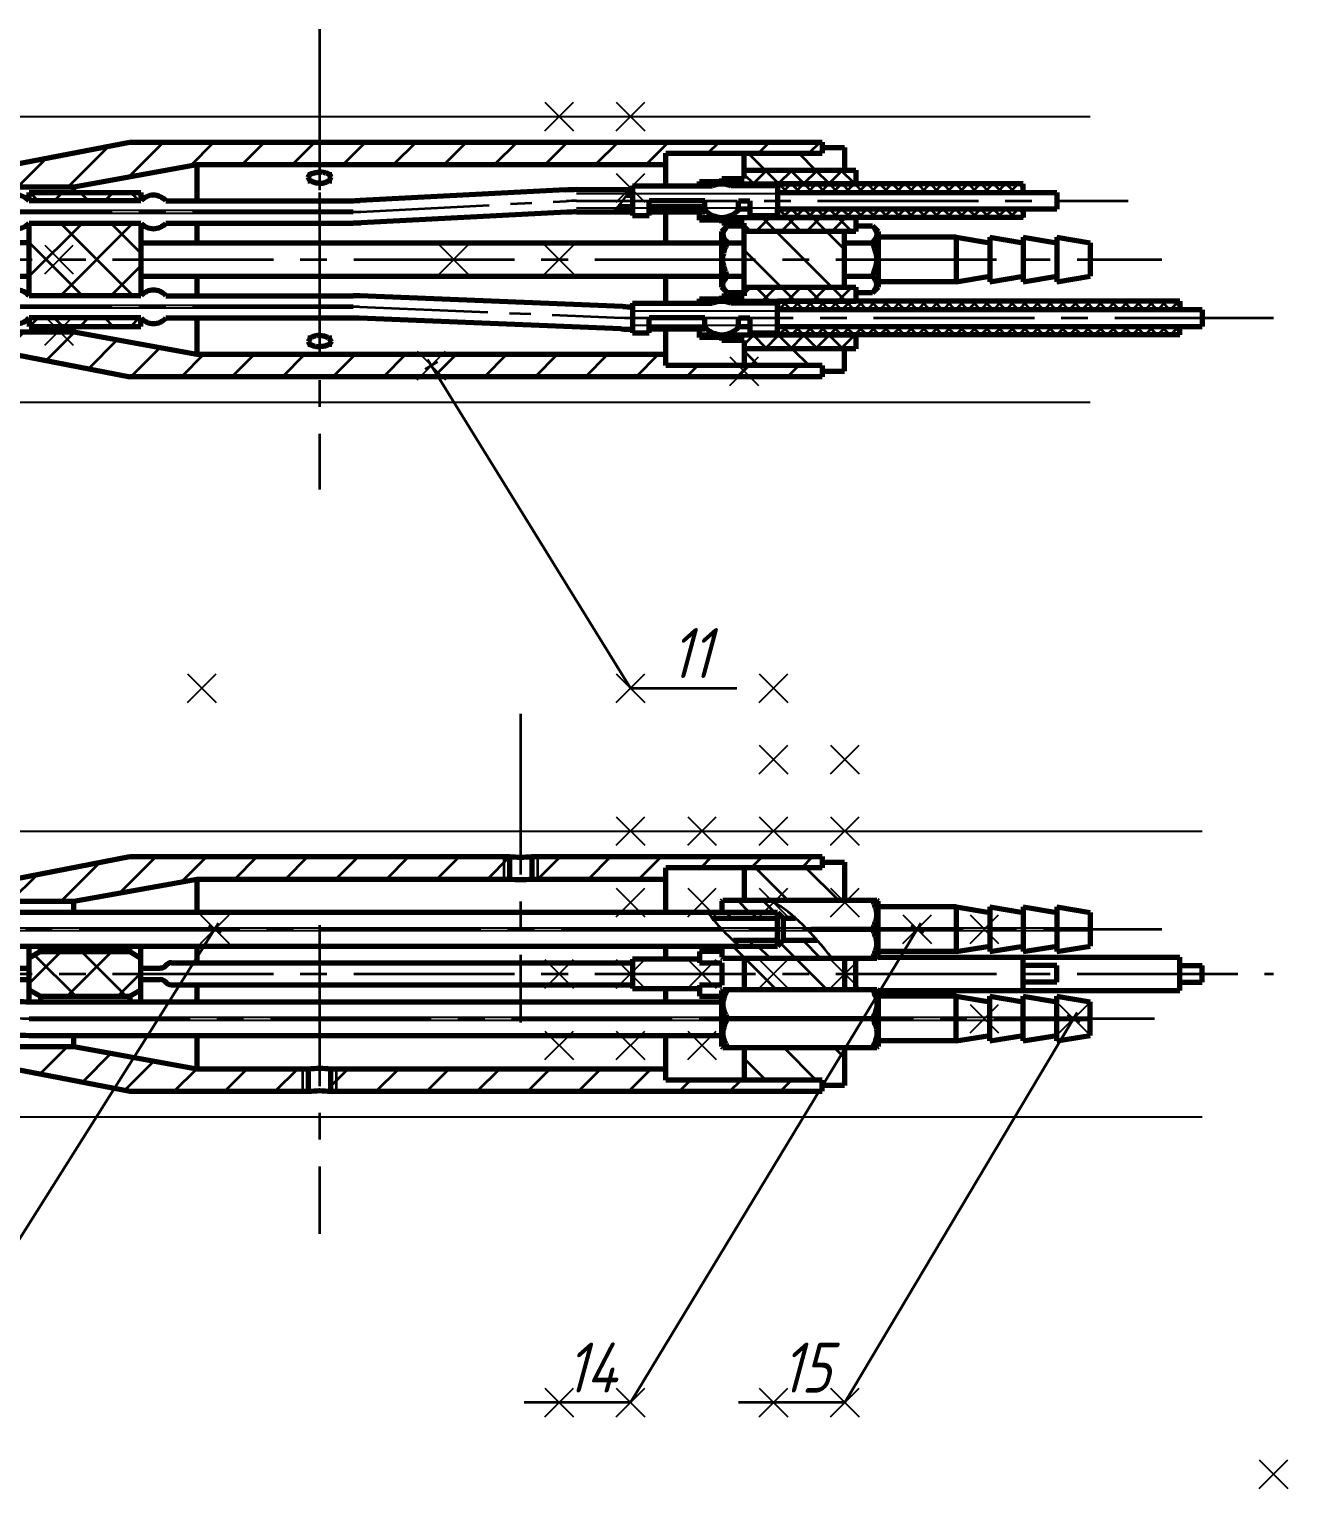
# Model space of a CAD drawing. Header units: inches. Extents: x -6 to 246, y -86 to 46.
# Drawn here: x 157.9 to 246, y -86.2 to 16.1 of the extents above; entities that cross this region are included whole.
import ezdxf
from ezdxf import colors
from ezdxf.entities.mleader import LeaderData, LeaderLine
from ezdxf.math import Vec2, Vec3

# ---------------------------------------------------------------- set-up
doc = ezdxf.new("R2010")
doc.units = ezdxf.units.IN
doc.header["$MEASUREMENT"] = 0
doc.header["$PDMODE"] = 3
doc.header["$PDSIZE"] = -2
doc.linetypes.add('CENTER2', pattern=[1.125, 0.75, -0.125, 0.125, -0.125])
for name, color, linetype, plot in [('Layer1', 1, 'Continuous', False), ('Layer2', 2, 'Continuous', False), ('Layer3', 3, 'Continuous', False)]:
    doc.layers.add(name, color=color, linetype=linetype, plot=plot)
doc.layers.add('Layer4', color=4, linetype='Continuous', lineweight=35)
doc.layers.add('Layer5', color=6, linetype='Continuous', lineweight=70)
doc.styles.add('3.5', font='gost.shx', dxfattribs={"oblique": 15, "height": 3.5})

# ---------------------------------------------------------------- blocks, each defined once
blk = doc.blocks.new('*U21')
at = {"layer": 'Layer4', "color": 0, "linetype": 'CENTER2', "ltscale": 15, "transparency": 16777216}
blk.add_line((-121.09, 0), (121.09, 0), dxfattribs=at)
blk = doc.blocks.new('*U22')
at = {"layer": 'Layer4', "color": 0, "linetype": 'CENTER2', "ltscale": 15, "transparency": 16777216}
blk.add_line((-125, 0), (125, 0), dxfattribs=at)
blk = doc.blocks.new('*U42')
at = {"layer": 'Layer4', "color": 0, "linetype": 'CENTER2', "ltscale": 15, "transparency": 16777216}
blk.add_line((-16.81, 0), (21.81, 0), dxfattribs=at)
blk = doc.blocks.new('*U43')
at = {"layer": 'Layer4', "color": 0, "linetype": 'CENTER2', "ltscale": 15, "transparency": 16777216}
blk.add_line((-19.93, 0), (24.93, 0), dxfattribs=at)
blk = doc.blocks.new('*U44')
at = {"layer": 'Layer4', "color": 0, "linetype": 'CENTER2', "ltscale": 15, "transparency": 16777216}
blk.add_line((44.17, 0), (-49.17, 0), dxfattribs=at)
blk = doc.blocks.new('*U45')
at = {"layer": 'Layer4', "color": 0, "linetype": 'CENTER2', "ltscale": 15, "transparency": 16777216}
blk.add_line((44.17, 0), (-49.17, 0), dxfattribs=at)
blk = doc.blocks.new('*U46')
at = {"layer": 'Layer4', "color": 0, "linetype": 'CENTER2', "ltscale": 15, "transparency": 16777216}
blk.add_line((0, 10.39), (0, -10.39), dxfattribs=at)
blk = doc.blocks.new('*U47')
at = {"layer": 'Layer4', "color": 0, "linetype": 'CENTER2', "ltscale": 15, "transparency": 16777216}
blk.add_line((0, 10.39), (0, -10.39), dxfattribs=at)
blk = doc.blocks.new('*U50')
at = {"layer": 'Layer4', "color": 0, "linetype": 'CENTER2', "ltscale": 15, "transparency": 16777216}
blk.add_line((-71.64, 0), (71.64, 0), dxfattribs=at)
blk = doc.blocks.new('*U52')
at = {"layer": 'Layer4', "color": 0, "linetype": 'CENTER2', "ltscale": 15, "transparency": 16777216}
blk.add_line((0, 10.8), (0, -10.8), dxfattribs=at)
blk = doc.blocks.new('*U53')
at = {"layer": 'Layer4', "color": 0, "linetype": 'CENTER2', "ltscale": 15, "transparency": 16777216}
blk.add_line((0, 10.8), (0, -10.8), dxfattribs=at)
blk = doc.blocks.new('*U54')
at = {"layer": 'Layer4', "color": 0, "linetype": 'CENTER2', "ltscale": 15, "transparency": 16777216}
blk.add_line((-37.13, 0), (42.13, 0), dxfattribs=at)
blk = doc.blocks.new('108_121_120_119_117_116_113_75_45__33__26_1__22__18__Drawing1__201910110942\xa0— копия__201910111819\xa0— копия 11')
at = {"layer": 'Layer4'}
for p, q in [((-1.5, 0), (0.5, 0)), ((0, 0.5), (0, -0.5))]:
    blk.add_line(p, q, dxfattribs=at)

msp = doc.modelspace()

# ---------------------------------------------------------------- hatches: boundary and pattern name
at = {"layer": 'Layer4'}
h = msp.add_hatch(dxfattribs=at)
h.set_pattern_fill('ANSI31', color=256, scale=20)
h.paths.add_polyline_path([(154.79, 6.25), (102.41, 6.25), (102.41, 5.08), (161.04, 5.08), (169.64, 6.64), (202.48, 6.64), (202.48, 7.43), (213.42, 7.43), (213.42, 8.21), (164.95, 8.21)])
h.paths.add_polyline_path([(161.04, -5.08), (102.41, -5.08), (102.41, -6.25), (154.79, -6.25), (164.95, -8.21), (213.42, -8.21), (213.42, -7.43), (202.48, -7.43), (202.48, -6.64), (169.64, -6.64)])
h = msp.add_hatch(dxfattribs=at)
h.set_pattern_fill('ANSI31', color=256, scale=20, angle=90)
h.paths.add_polyline_path([(214.98, 7.82), (213.42, 7.82), (213.42, 7.43), (207.95, 7.43), (207.95, 6.25), (214.98, 6.25)])
h.paths.add_polyline_path([(214.98, -6.25), (207.95, -6.25), (207.95, -7.43), (213.42, -7.43), (213.42, -7.82), (214.98, -7.82)])
h = msp.add_hatch(dxfattribs=at)
h.set_pattern_fill('ANSI37', color=256, scale=10)
h.paths.add_polyline_path([(215.77, 6.25), (207.95, 6.25), (207.95, 5.67), (206.38, 5.67), (206.38, 5.46), (204.82, 5.46), (204.82, 5.28), (215.77, 5.28)])
h.paths.add_polyline_path([(215.77, 2.93), (204.82, 2.93), (204.82, 2.75), (206.38, 2.75), (206.38, 2.54), (207.95, 2.54), (207.95, 1.95), (215.77, 1.95)])
h = msp.add_hatch(dxfattribs=at)
h.set_pattern_fill('ANSI37', color=256, scale=5)
h.paths.add_polyline_path([(210.29, 5.28), (210.29, 4.69), (227.49, 4.69), (227.49, 5.28)])
h.paths.add_polyline_path([(210.29, 3.52), (210.29, 2.93), (227.49, 2.93), (227.49, 3.52)])
h = msp.add_hatch(dxfattribs=at)
h.set_pattern_fill('ANSI37', color=256, scale=20)
h.paths.add_polyline_path([(157.92, 4.69), (157.92, 4.1), (165.73, 4.1), (165.73, 4.69)])
h.paths.add_polyline_path([(157.92, 2.54), (157.92, -2.54), (165.73, -2.54), (165.73, 2.54)])
h.paths.add_polyline_path([(157.92, -4.1), (157.92, -4.69), (165.73, -4.69), (165.73, -4.1)])
h = msp.add_hatch(dxfattribs=at)
h.set_pattern_fill('ANSI37', color=256, scale=5)
h.paths.add_polyline_path([(205.21, 3.32), (205.21, 3.46), (205.21, 3.71), (201.3, 3.71), (201.3, 3.32)])
h.paths.add_polyline_path([(198.87, 3.41), (198.79, 3.32), (200.13, 3.32), (200.13, 3.71), (199.13, 3.71), (199.11, 3.69), (199.03, 3.6), (198.95, 3.51)])
h.paths.add_polyline_path([(199.73, 4.52), (199.71, 4.5), (200.13, 4.5), (200.13, 4.89), (199.94, 4.89), (199.89, 4.79), (199.84, 4.7), (199.78, 4.61)])
h = msp.add_hatch(dxfattribs=at)
h.set_pattern_fill('ANSI31', color=256, scale=20, angle=90)
h.paths.add_polyline_path([(214.98, 1.95), (207.95, 1.95), (207.95, -1.95), (214.98, -1.95)])
h = msp.add_hatch(dxfattribs=at)
h.set_pattern_fill('ANSI37', color=256, scale=10)
h.paths.add_polyline_path([(215.77, -1.95), (207.95, -1.95), (207.95, -2.54), (206.38, -2.54), (206.38, -2.75), (204.82, -2.75), (204.82, -2.93), (215.77, -2.93)])
h.paths.add_polyline_path([(215.77, -5.28), (204.82, -5.28), (204.82, -5.46), (206.38, -5.46), (206.38, -5.67), (207.95, -5.67), (207.95, -6.25), (215.77, -6.25)])
h = msp.add_hatch(dxfattribs=at)
h.set_pattern_fill('ANSI37', color=256, scale=5)
h.paths.add_polyline_path([(238.44, -3.52), (238.44, -2.93), (210.29, -2.93), (210.29, -3.52)])
h.paths.add_polyline_path([(210.29, -4.69), (210.29, -5.28), (238.44, -5.28), (238.44, -4.69)])
h = msp.add_hatch(dxfattribs=at)
h.set_pattern_fill('ANSI31', color=256, scale=20)
h.paths.add_polyline_path([(191.53, -41.79), (164.95, -41.79), (154.79, -43.75), (102.41, -43.75), (102.41, -44.92), (161.04, -44.92), (169.64, -43.36), (191.53, -43.36)])
h.paths.add_polyline_path([(213.42, -41.79), (193.09, -41.79), (193.09, -43.36), (202.48, -43.36), (202.48, -42.57), (213.42, -42.57)])
h = msp.add_hatch(dxfattribs=at)
h.set_pattern_fill('ANSI31', color=256, scale=20, angle=90)
h.paths.add_polyline_path([(207.95, -42.57), (207.95, -44.84), (214.98, -44.84), (214.98, -42.18), (213.42, -42.18), (213.42, -42.57)])
h.paths.add_polyline_path([(207.95, -48.9), (207.95, -51.1), (214.98, -51.1), (214.98, -48.9)])
h.paths.add_polyline_path([(207.95, -55.16), (207.95, -57.43), (213.42, -57.43), (213.42, -57.82), (214.98, -57.82), (214.98, -55.16)])
h = msp.add_hatch(dxfattribs=at)
h.set_pattern_fill('ANSI31', color=256, scale=10, angle=90)
edge = h.paths.add_edge_path()
edge.add_spline(control_points=[(211.54, -46.09), (211.03, -45.63), (210.4, -45.17), (209.76, -44.89), (209.65, -44.84)], knot_values=[0.691554, 0.691554, 0.691554, 0.691554, 1, 1.070528, 1.070528, 1.070528, 1.070528], degree=3, periodic=0)
edge.add_line((209.65, -44.84), (206.46, -44.84))
edge.add_line((206.46, -44.84), (206.38, -44.92))
edge.add_line((206.38, -44.92), (206.38, -45.7))
edge.add_line((206.38, -45.7), (210.29, -45.7))
edge.add_line((210.29, -45.7), (210.68, -46.09))
edge.add_line((210.68, -46.09), (211.54, -46.09))
edge = h.paths.add_edge_path()
edge.add_spline(control_points=[(214.12, -48.9), (213.77, -48.47), (213.42, -48.05), (213.07, -47.65)], knot_values=[0.176453, 0.176453, 0.176453, 0.176453, 0.38682, 0.38682, 0.38682, 0.38682], degree=3, periodic=0)
edge.add_line((213.07, -47.65), (210.68, -47.65))
edge.add_line((210.68, -47.65), (210.29, -48.05))
edge.add_line((210.29, -48.05), (206.38, -48.05))
edge.add_line((206.38, -48.05), (206.38, -48.83))
edge.add_line((206.38, -48.83), (206.46, -48.9))
edge.add_line((206.46, -48.9), (214.12, -48.9))
h = msp.add_hatch(dxfattribs=at)
h.set_pattern_fill('ANSI31', color=256, scale=10)
h.paths.add_polyline_path([(207.47, -47.9), (207.63, -48.05), (210.29, -48.05), (210.29, -47.65), (207.2, -47.65), (207.3, -47.75)])
h.paths.add_polyline_path([(205.42, -45.7), (205.52, -45.85), (205.63, -45.99), (205.71, -46.09), (210.29, -46.09), (210.29, -45.7)])
h = msp.add_hatch(dxfattribs=at)
h.set_pattern_fill('ANSI37', color=256, scale=20)
h.paths.add_polyline_path([(158.7, -48.44), (157.92, -48.89), (157.92, -51.11), (158.7, -51.56), (164.95, -51.56), (165.73, -51.11), (165.73, -48.89), (164.95, -48.44)])
h = msp.add_hatch(dxfattribs=at)
h.set_pattern_fill('ANSI31', color=256, scale=20)
edge = h.paths.add_edge_path()
edge.add_line((161.04, -55.08), (120.39, -55.08))
edge.add_spline(control_points=[(120.39, -55.08), (120.91, -55.46), (121.43, -55.86), (121.95, -56.25)], knot_values=[37.406511, 37.406511, 37.406511, 37.406511, 39.885934, 39.885934, 39.885934, 39.885934], degree=3, periodic=0)
edge.add_line((121.95, -56.25), (154.79, -56.25))
edge.add_line((154.79, -56.25), (164.95, -58.21))
edge.add_line((164.95, -58.21), (177.46, -58.21))
edge.add_line((177.46, -58.21), (177.46, -56.64))
edge.add_line((177.46, -56.64), (169.64, -56.64))
edge.add_line((169.64, -56.64), (161.04, -55.08))
h.paths.add_polyline_path([(213.42, -57.43), (202.48, -57.43), (202.48, -56.64), (179.02, -56.64), (179.02, -58.21), (213.42, -58.21)])

# ---------------------------------------------------------------- linework, layer by layer
at = {"layer": 'Layer1'}
for p in [(224.76, -46.87), (224.76, -53.13)]:
    msp.add_point(p, dxfattribs=at)
at = {"layer": 'Layer2'}
for p in [(195, 10), (200, 10), (200, 5), (160, 0), (187.62, 0), (195, 0), (160, -5), (186.06, -7.43), (207.95, -7.82), (170, -30), (200, -30), (210, -30), (210, -35), (215, -35), (200, -40), (205, -40), (210, -40), (215, -40), (200, -45), (205, -45), (210, -45), (215, -45), (170.9, -46.87), (220.07, -46.87), (195, -50), (200, -50), (205, -50), (210, -50), (215, -50), (231.01, -53.13), (195, -55), (200, -55), (205, -55), (195, -80), (200, -80), (210, -80), (215, -80), (245, -85)]:
    msp.add_point(p, dxfattribs=at)
at = {"layer": 'Layer3'}
for p, q in [((0, 10), (232.18, 10)), ((177.46, 6.11), (177.46, 5.32)), ((179.02, 6.11), (179.02, 5.32)), ((196.22, 4.6), (229.84, 4.6)), ((180.59, 3.42), (92.25, 3.42)), ((180.59, 3.22), (92.25, 3.22)), ((196.22, 3.6), (229.84, 3.6)), ((180.59, -3.22), (92.25, -3.22)), ((180.59, -3.42), (92.25, -3.42)), ((200.13, -3.6), (240, -3.6)), ((200.13, -4.6), (240, -4.6)), ((177.46, -5.32), (177.46, -6.11)), ((179.02, -5.32), (179.02, -6.11)), ((0, -10), (232.18, -10)), ((0, -40), (240, -40)), ((191.53, -41.79), (191.53, -43.4)), ((193.09, -41.79), (193.09, -43.4)), ((98.89, -46.77), (232.18, -46.77)), ((98.89, -46.97), (232.18, -46.97)), ((157.92, -53.03), (232.18, -53.03)), ((157.92, -53.23), (232.18, -53.23)), ((177.46, -56.6), (177.46, -58.21)), ((179.02, -56.6), (179.02, -58.21)), ((0, -60), (240, -60))]:
    msp.add_line(p, q, dxfattribs=at)
at = {"layer": 'Layer4', "linetype": 'CENTER2', "ltscale": 12}
for p, q in [((181.11, 3.34), (195.5, 4.08)), ((181.03, -3.33), (199.4, -4.08))]:
    msp.add_line(p, q, dxfattribs=at)
at = {"layer": 'Layer4'}
for p, q in [((191.14, -41.79), (191.14, -43.36)), ((193.49, -41.79), (193.49, -43.36)), ((177.07, -58.21), (177.07, -56.64)), ((179.41, -58.21), (179.41, -56.64))]:
    msp.add_line(p, q, dxfattribs=at)
for centre, radius, start, end in [((196.22, -6.06), 10.16, 90, 94.096), ((180.59, 13.46), 10.14, 270, 272.9619), ((180.59, -14.21), 10.89, 87.6556, 90), ((200.13, 6.84), 10.94, 266.1774, 270), ((157.92, -41.41), 11.72, 260.7549, 270)]:
    msp.add_arc(centre, radius, start, end, dxfattribs=at)
for points in [[(199.94, 4.89), (199.66, 4.36), (199.27, 3.84), (198.79, 3.32)], [(205.42, -45.7), (205.96, -46.48), (206.74, -47.26), (207.63, -48.05)]]:
    msp.add_open_spline(points, degree=3, dxfattribs=at)
msp.add_open_spline([(214.12, -48.9), (212.75, -47.22), (211.26, -45.55), (209.76, -44.89), (209.65, -44.84)], degree=3, knots=[0.1764534, 0.1764534, 0.1764534, 0.1764534, 1, 1.070528, 1.070528, 1.070528, 1.070528], dxfattribs=at)
at = {"layer": 'Layer5'}
for p, q in [((154.79, 6.25), (164.95, 8.21)), ((164.95, 8.21), (213.42, 8.21)), ((213.42, 8.21), (213.42, 7.43)), ((202.48, 7.43), (213.42, 7.43)), ((202.48, 5.14), (202.48, 7.43)), ((207.95, 6.25), (207.95, 7.43)), ((213.42, 7.82), (214.98, 7.82)), ((214.98, 7.82), (214.98, 6.25)), ((161.04, 5.08), (169.64, 6.64)), ((169.64, 6.64), (202.48, 6.64)), ((169.64, 6.64), (169.64, 4.1)), ((207.95, 6.25), (215.77, 6.25)), ((207.95, 5.67), (207.95, 6.25)), ((215.77, 6.25), (215.77, 5.28)), ((200.13, 5.14), (200.13, 3.07)), ((200.13, 5.14), (205.74, 5.14)), ((204.82, 5.46), (206.38, 5.46)), ((204.82, 5.14), (204.82, 5.46)), ((204.82, 5.28), (215.77, 5.28)), ((206.38, 5.67), (207.95, 5.67)), ((206.38, 5.46), (206.38, 5.67)), ((210.29, 5.14), (207.03, 5.14)), ((227.49, 5.28), (210.29, 5.28)), ((210.29, 5.28), (210.29, 4.69)), ((210.29, 5.14), (210.29, 3.07)), ((227.49, 4.69), (227.49, 5.28)), ((102.41, 5.08), (161.04, 5.08)), ((157.92, 4.1), (157.92, 4.69)), ((157.92, 4.69), (165.73, 4.69)), ((165.73, 4.1), (157.92, 4.1)), ((161.04, 4.69), (161.04, 5.08)), ((165.73, 4.69), (165.73, 4.1)), ((167.48, 4.1), (180.59, 4.1)), ((195.44, 4.86), (181.07, 4.12)), ((196.22, 4.89), (200.13, 4.89)), ((199.71, 4.5), (200.13, 4.5)), ((205.21, 4.1), (201.3, 4.1)), ((201.3, 3.07), (201.3, 4.1)), ((205.21, 3.46), (205.21, 4.1)), ((207.56, 4.1), (208.34, 4.1)), ((207.56, 3.46), (207.56, 4.1)), ((208.34, 4.1), (208.34, 3.07)), ((210.29, 4.69), (229.84, 4.69)), ((229.84, 4.69), (229.84, 3.52)), ((195.55, 3.3), (181.15, 2.56)), ((196.22, 3.32), (200.13, 3.32)), ((199.13, 3.71), (200.13, 3.71)), ((201.3, 3.71), (205.21, 3.71)), ((201.3, 3.32), (205.21, 3.32)), ((202.48, 1.17), (202.48, 3.32)), ((204.82, 2.75), (204.82, 3.32)), ((205.21, 3.32), (205.21, 3.46)), ((208.34, 3.52), (207.56, 3.52)), ((210.29, 2.93), (210.29, 3.52)), ((229.84, 3.52), (210.29, 3.52)), ((227.49, 3.52), (227.49, 2.93)), ((157.92, -2.54), (157.92, 2.54)), ((157.92, 2.54), (165.73, 2.54)), ((165.73, 2.54), (165.73, -2.54)), ((167.48, 2.54), (180.59, 2.54)), ((169.64, 2.54), (169.64, 1.17)), ((200.13, 3.07), (201.3, 3.07)), ((204.82, 2.93), (215.77, 2.93)), ((206.38, 2.75), (204.82, 2.75)), ((206.38, 2.54), (206.38, 2.75)), ((207.95, 2.54), (206.38, 2.54)), ((206.38, 1.95), (206.78, 2.35)), ((206.78, 2.35), (207.95, 2.35)), ((207.95, 1.95), (207.95, 2.54)), ((207.95, -2.35), (207.95, 2.35)), ((208.34, 3.07), (210.29, 3.07)), ((227.49, 2.93), (210.29, 2.93)), ((215.77, 2.93), (215.77, 1.95)), ((215.77, 2.35), (216.94, 2.35)), ((216.94, 2.35), (217.33, 1.95)), ((157.92, 1.17), (14.85, 1.17)), ((165.73, 1.17), (206.38, 1.17)), ((206.38, -1.95), (206.38, 1.95)), ((206.78, 1.17), (207.95, 1.17)), ((215.77, 1.95), (207.95, 1.95)), ((214.98, -1.95), (214.98, 1.95)), ((214.98, 1.17), (216.94, 1.17)), ((217.33, 1.95), (217.33, -1.95)), ((222.8, 1.56), (217.33, 1.56)), ((222.8, 1.56), (225.15, 1.17)), ((222.8, 1.56), (222.8, -1.56)), ((225.15, 1.56), (227.49, 1.17)), ((225.15, 1.56), (225.15, -1.56)), ((227.49, 1.56), (229.84, 1.17)), ((227.49, 1.56), (227.49, -1.56)), ((229.84, 1.56), (232.18, 1.17)), ((229.84, 1.56), (229.84, -1.56)), ((232.18, 1.17), (232.18, -1.17)), ((13.29, -1.17), (157.92, -1.17)), ((165.73, -1.17), (206.38, -1.17)), ((169.64, -1.17), (169.64, -2.54)), ((202.48, -3.07), (202.48, -1.17)), ((206.78, -2.35), (206.38, -1.95)), ((206.78, -1.17), (207.95, -1.17)), ((207.95, -1.95), (215.77, -1.95)), ((207.95, -1.95), (207.95, -2.54)), ((214.98, -1.17), (216.94, -1.17)), ((215.77, -1.95), (215.77, -2.93)), ((217.33, -1.95), (216.94, -2.35)), ((222.8, -1.56), (217.33, -1.56)), ((222.8, -1.56), (225.15, -1.17)), ((225.15, -1.56), (227.49, -1.17)), ((227.49, -1.56), (229.84, -1.17)), ((229.84, -1.56), (232.18, -1.17)), ((165.73, -2.54), (157.92, -2.54)), ((167.48, -2.54), (180.59, -2.54)), ((199.45, -3.3), (181.06, -2.55)), ((200.13, -3.07), (200.13, -5.14)), ((200.13, -3.07), (205.74, -3.07)), ((204.82, -2.75), (206.38, -2.75)), ((204.82, -3.07), (204.82, -2.75)), ((204.82, -2.93), (215.77, -2.93)), ((206.38, -2.54), (207.95, -2.54)), ((206.38, -2.75), (206.38, -2.54)), ((207.95, -2.35), (206.78, -2.35)), ((210.29, -3.07), (207.03, -3.07)), ((238.44, -2.93), (210.29, -2.93)), ((210.29, -2.93), (210.29, -3.52)), ((210.29, -5.14), (210.29, -3.07)), ((216.94, -2.35), (215.77, -2.35)), ((238.44, -2.93), (238.44, -3.52)), ((240, -3.52), (210.29, -3.52)), ((240, -3.52), (240, -4.69)), ((102.41, -5.08), (161.04, -5.08)), ((157.92, -4.1), (157.92, -4.69)), ((165.73, -4.1), (157.92, -4.1)), ((157.92, -4.69), (165.73, -4.69)), ((161.04, -5.08), (161.04, -4.69)), ((161.04, -5.08), (169.64, -6.64)), ((165.73, -4.69), (165.73, -4.1)), ((167.48, -4.1), (180.59, -4.1)), ((169.64, -4.1), (169.64, -6.64)), ((199.35, -4.86), (181, -4.11)), ((205.21, -4.1), (201.3, -4.1)), ((201.3, -5.14), (201.3, -4.1)), ((205.21, -4.89), (201.3, -4.89)), ((202.48, -7.43), (202.48, -4.89)), ((204.82, -5.46), (204.82, -4.89)), ((205.21, -4.75), (205.21, -4.1)), ((205.21, -4.75), (205.21, -4.89)), ((207.56, -4.1), (208.34, -4.1)), ((207.56, -4.75), (207.56, -4.1)), ((207.56, -4.69), (208.34, -4.69)), ((208.34, -4.1), (208.34, -5.14)), ((210.29, -5.28), (210.29, -4.69)), ((210.29, -4.69), (240, -4.69)), ((238.44, -5.28), (238.44, -4.69)), ((200.13, -5.14), (201.3, -5.14)), ((204.82, -5.28), (215.77, -5.28)), ((206.38, -5.46), (204.82, -5.46)), ((206.38, -5.67), (206.38, -5.46)), ((207.95, -5.67), (206.38, -5.67)), ((207.95, -5.67), (207.95, -6.25)), ((208.34, -5.14), (210.29, -5.14)), ((238.44, -5.28), (210.29, -5.28)), ((215.77, -5.28), (215.77, -6.25)), ((154.79, -6.25), (164.95, -8.21)), ((169.64, -6.64), (202.48, -6.64)), ((207.95, -6.25), (207.95, -7.43)), ((215.77, -6.25), (207.95, -6.25)), ((214.98, -7.82), (214.98, -6.25)), ((213.42, -7.43), (202.48, -7.43)), ((213.42, -7.43), (213.42, -8.21)), ((213.42, -7.82), (214.98, -7.82)), ((213.42, -8.21), (164.95, -8.21)), ((154.79, -43.75), (164.95, -41.79)), ((164.95, -41.79), (191.53, -41.79)), ((191.53, -41.79), (191.53, -43.36)), ((193.09, -41.79), (213.42, -41.79)), ((193.09, -41.79), (193.09, -43.36)), ((213.42, -41.79), (213.42, -42.57)), ((202.48, -45.7), (202.48, -42.57)), ((213.42, -42.57), (202.48, -42.57)), ((207.95, -42.57), (207.95, -44.84)), ((213.42, -42.18), (214.98, -42.18)), ((214.98, -42.18), (214.98, -44.84)), ((161.04, -44.92), (169.64, -43.36)), ((169.64, -43.36), (191.53, -43.36)), ((169.64, -43.36), (169.64, -45.7)), ((193.09, -43.36), (202.48, -43.36)), ((102.41, -44.92), (161.04, -44.92)), ((161.04, -45.7), (161.04, -44.92)), ((206.38, -44.92), (206.46, -44.84)), ((206.38, -44.92), (206.38, -45.7)), ((206.46, -44.84), (217.25, -44.84)), ((217.25, -44.84), (217.33, -44.92)), ((217.33, -48.83), (217.33, -44.92)), ((210.29, -45.7), (124.3, -45.7)), ((210.29, -48.05), (210.29, -45.7)), ((210.29, -45.7), (210.68, -46.09)), ((222.8, -45.31), (217.33, -45.31)), ((222.8, -45.31), (225.15, -45.7)), ((222.8, -45.31), (222.8, -48.44)), ((225.15, -45.31), (227.49, -45.7)), ((225.15, -45.31), (225.15, -48.44)), ((227.49, -45.31), (229.84, -45.7)), ((227.49, -45.31), (227.49, -48.44)), ((229.84, -45.31), (229.84, -48.44)), ((229.84, -45.31), (232.18, -45.7)), ((232.18, -45.7), (232.18, -48.05)), ((205.71, -46.09), (210.29, -46.09)), ((210.68, -46.09), (210.68, -47.65)), ((210.68, -46.09), (211.54, -46.09)), ((212.64, -46.87), (216.94, -46.87)), ((124.3, -48.05), (210.29, -48.05)), ((157.92, -51.95), (157.92, -48.05)), ((158.7, -48.44), (158.7, -48.05)), ((164.95, -48.44), (164.95, -48.05)), ((165.73, -51.95), (165.73, -48.05)), ((169.64, -48.05), (169.64, -49.22)), ((202.48, -48.97), (202.48, -48.05)), ((206.38, -48.05), (206.38, -48.83)), ((207.2, -47.65), (210.29, -47.65)), ((210.68, -47.65), (210.29, -48.05)), ((210.68, -47.65), (213.07, -47.65)), ((222.8, -48.44), (225.15, -48.05)), ((225.15, -48.44), (227.49, -48.05)), ((227.49, -48.44), (229.84, -48.05)), ((229.84, -48.44), (232.18, -48.05)), ((158.7, -48.44), (157.92, -48.89)), ((158.7, -48.44), (164.95, -48.44)), ((164.95, -48.44), (165.73, -48.89)), ((204.82, -48.97), (200.13, -48.97)), ((200.13, -48.97), (200.13, -51.03)), ((206.38, -48.44), (204.82, -48.44)), ((204.82, -48.44), (204.82, -49.22)), ((206.38, -48.83), (206.46, -48.9)), ((206.46, -48.9), (217.25, -48.9)), ((207.95, -48.9), (207.95, -51.1)), ((214.98, -48.9), (214.98, -51.1)), ((215.77, -51.1), (215.77, -48.9)), ((217.25, -48.9), (217.33, -48.83)), ((222.8, -48.44), (217.33, -48.44)), ((217.33, -48.83), (238.44, -48.83)), ((227.49, -51.17), (227.49, -48.83)), ((238.44, -51.17), (238.44, -48.83)), ((156.56, -49.61), (157.92, -49.61)), ((165.73, -49.61), (167.09, -49.61)), ((167.87, -49.22), (200.13, -49.22)), ((204.82, -49.22), (206.38, -49.22)), ((206.38, -49.22), (206.38, -50.78)), ((229.84, -49.41), (227.49, -49.41)), ((229.84, -50.59), (229.84, -49.41)), ((238.44, -49.41), (240, -49.41)), ((240, -50.59), (240, -49.41)), ((156.56, -50.39), (157.92, -50.39)), ((157.92, -51.11), (158.7, -51.56)), ((164.95, -51.56), (165.73, -51.11)), ((165.73, -50.39), (167.09, -50.39)), ((200.13, -50.78), (167.87, -50.78)), ((169.64, -50.78), (169.64, -51.95)), ((200.13, -51.03), (204.82, -51.03)), ((202.48, -51.95), (202.48, -51.03)), ((206.38, -50.78), (204.82, -50.78)), ((204.82, -50.78), (204.82, -51.56)), ((206.38, -51.17), (206.46, -51.1)), ((206.46, -51.1), (217.25, -51.1)), ((217.25, -51.1), (217.33, -51.17)), ((229.84, -50.59), (227.49, -50.59)), ((238.44, -50.59), (240, -50.59)), ((157.92, -51.95), (206.38, -51.95)), ((158.7, -51.56), (158.7, -51.95)), ((158.7, -51.56), (164.95, -51.56)), ((164.95, -51.56), (164.95, -51.95)), ((204.82, -51.56), (206.38, -51.56)), ((206.38, -55.08), (206.38, -51.17)), ((217.33, -51.17), (217.33, -55.08)), ((217.33, -51.17), (238.44, -51.17)), ((222.8, -51.56), (217.33, -51.56)), ((222.8, -51.56), (225.15, -51.95)), ((222.8, -54.69), (222.8, -51.56)), ((225.15, -51.56), (227.49, -51.95)), ((225.15, -54.69), (225.15, -51.56)), ((227.49, -51.56), (229.84, -51.95)), ((227.49, -54.69), (227.49, -51.56)), ((229.84, -51.56), (232.18, -51.95)), ((229.84, -54.69), (229.84, -51.56)), ((232.18, -54.3), (232.18, -51.95)), ((206.78, -53.13), (216.94, -53.13)), ((120.39, -55.08), (161.04, -55.08)), ((157.92, -54.3), (206.38, -54.3)), ((161.04, -55.08), (161.04, -54.3)), ((161.04, -55.08), (169.64, -56.64)), ((169.64, -54.3), (169.64, -56.64)), ((202.48, -57.43), (202.48, -54.3)), ((206.38, -55.08), (206.46, -55.16)), ((206.46, -55.16), (217.25, -55.16)), ((207.95, -55.16), (207.95, -57.43)), ((214.98, -55.16), (214.98, -57.82)), ((217.25, -55.16), (217.33, -55.08)), ((222.8, -54.69), (217.33, -54.69)), ((222.8, -54.69), (225.15, -54.3)), ((225.15, -54.69), (227.49, -54.3)), ((227.49, -54.69), (229.84, -54.3)), ((229.84, -54.69), (232.18, -54.3)), ((154.79, -56.25), (164.95, -58.21)), ((169.64, -56.64), (177.46, -56.64)), ((177.46, -58.21), (177.46, -56.64)), ((179.02, -56.64), (202.48, -56.64)), ((179.02, -58.21), (179.02, -56.64)), ((164.95, -58.21), (177.46, -58.21)), ((179.02, -58.21), (213.42, -58.21)), ((213.42, -57.43), (202.48, -57.43)), ((213.42, -58.21), (213.42, -57.43)), ((214.98, -57.82), (213.42, -57.82))]:
    msp.add_line(p, q, dxfattribs=at)
for centre, radius, start, end in [((206.38, 3.71), 1.56, 65.7048, 114.2952), ((157.04, 3.32), 1.17, 41.8103, 138.1897), ((166.61, 3.32), 1.17, 41.8103, 138.1897), ((180.59, 13.49), 9.38, 270, 272.9532), ((196.22, -6.06), 10.94, 90, 94.096), ((196.22, -6.06), 9.38, 90, 94.096), ((206.38, 4.5), 1.56, 221.4096, 318.5904), ((157.04, 3.32), 1.17, 221.8103, 318.1897), ((166.61, 3.32), 1.17, 221.8103, 318.1897), ((180.59, 13.49), 10.94, 270, 272.9545), ((157.04, -3.32), 1.17, 41.8103, 138.1897), ((166.61, -3.32), 1.17, 41.8103, 138.1897), ((180.59, -14.27), 11.73, 87.6663, 90), ((206.38, -4.5), 1.56, 65.7048, 114.2952), ((200.13, 6.84), 10.16, 266.1774, 270), ((157.04, -3.32), 1.17, 221.8103, 318.1897), ((166.61, -3.32), 1.17, 221.8103, 318.1897), ((180.59, -14.27), 10.16, 87.6679, 90), ((200.13, 6.84), 11.73, 266.1774, 270), ((206.38, -3.71), 1.56, 221.4096, 318.5904), ((157.92, -41.4), 10.55, 260.7623, 270), ((157.92, -41.4), 12.9, 260.7609, 270)]:
    msp.add_arc(centre, radius, start, end, dxfattribs=at)
for points in [[(177.46, 5.75), (177.51, 5.89), (177.69, 6), (177.94, 6.08), (178.24, 6.11)], [(178.24, 5.32), (177.94, 5.36), (177.69, 5.45), (177.52, 5.59), (177.46, 5.75)], [(179.02, 5.75), (178.97, 5.89), (178.79, 6), (178.54, 6.08), (178.24, 6.11)], [(178.24, 5.32), (178.54, 5.36), (178.79, 5.45), (178.96, 5.59), (179.02, 5.75)], [(206.78, 2.35), (206.46, 1.76), (206.78, 1.17)], [(216.94, 2.35), (217.25, 1.76), (216.94, 1.17)], [(206.78, -1.17), (206.46, 0), (206.78, 1.17)], [(216.94, -1.17), (217.25, 0), (216.94, 1.17)], [(206.78, -2.35), (206.46, -1.76), (206.78, -1.17)], [(216.94, -2.35), (217.25, -1.76), (216.94, -1.17)], [(178.24, -5.32), (177.94, -5.36), (177.69, -5.45), (177.52, -5.59), (177.46, -5.75)], [(177.46, -5.75), (177.51, -5.89), (177.69, -6), (177.94, -6.08), (178.24, -6.11)], [(178.24, -5.32), (178.54, -5.36), (178.79, -5.45), (178.96, -5.59), (179.02, -5.75)], [(179.02, -5.75), (178.97, -5.89), (178.79, -6), (178.54, -6.08), (178.24, -6.11)], [(191.53, -41.79), (192.31, -41.83), (193.09, -41.79)], [(191.53, -43.36), (192.31, -43.4), (193.09, -43.36)], [(216.94, -46.87), (217.25, -45.86), (216.94, -44.84)], [(216.94, -48.9), (217.25, -47.89), (216.94, -46.87)], [(206.78, -51.1), (206.46, -52.11), (206.78, -53.13)], [(216.94, -51.1), (217.25, -52.11), (216.94, -53.13)], [(206.78, -53.13), (206.46, -54.14), (206.78, -55.16)], [(216.94, -53.13), (217.25, -54.14), (216.94, -55.16)], [(177.46, -56.64), (178.24, -56.6), (179.02, -56.64)], [(177.46, -58.21), (178.24, -58.17), (179.02, -58.21)]]:
    msp.add_spline(points, degree=3, dxfattribs=at)
for points in [[(167.87, -49.22), (167.48, -49.22), (167.48, -49.61), (167.09, -49.61)], [(167.87, -50.78), (167.48, -50.78), (167.48, -50.39), (167.09, -50.39)]]:
    msp.add_open_spline(points, degree=3, dxfattribs=at)

# ---------------------------------------------------------------- block references
at = {"layer": 'Layer4', "linetype": 'CENTER2', "ltscale": 15}
for name, p in [('*U46', (178.24, 5.71)), ('*U47', (178.24, -5.71)), ('*U42', (213.03, 4.1)), ('*U45', (136.42, 3.32)), ('*U21', (116.09, 0)), ('*U44', (136.42, -3.32)), ('*U43', (220.07, -4.1)), ('*U53', (192.31, -42.6)), ('*U50', (165.54, -46.87)), ('*U52', (178.24, -57.4)), ('*U22', (120, -50)), ('*U54', (195.05, -53.13))]:
    msp.add_blockref(name, p, dxfattribs=at)

# ---------------------------------------------------------------- leaders
at = {"layer": 'Layer4'}
ml = msp.add_multileader_mtext('Standard', dxfattribs=at)
ml.set_content(' 11', color=256, style='3.5')
ml.set_leader_properties(color=256, linetype='ByLayer', lineweight=-1)
ml.set_arrow_properties(name='108_121_120_119_117_116_113_75_45__33__26_1__22__18__Drawing1__201910110942\xa0— копия__201910111819\xa0— копия 11')
ml.build(insert=Vec2(0, 0))
ml.multileader.update_dxf_attribs({"has_dogleg": 0, "text_left_attachment_type": 6, "text_right_attachment_type": 6, "dogleg_length": 0, "arrow_head_size": 1})
ctx = ml.context
ctx.base_point, ctx.char_height, ctx.arrow_head_size, ctx.landing_gap_size, ctx.plane_origin = Vec3(200, -30), 3.5, 1, 1, Vec3(207.95, -7.82)
ctx.left_attachment, ctx.right_attachment = 6, 6
notes = []
notes.append((ctx, [(1, (1, 1, 0), (200, -30), (1, 0), 0, [(0, [(186.06, -7.43)], 0, [])])]))
ctx.mtext.insert, ctx.mtext.flow_direction = Vec3(201, -25.8), 5
ml = msp.add_multileader_mtext('Standard', dxfattribs=at)
ml.set_content(' 13', color=256, style='3.5')
ml.set_leader_properties(color=256, linetype='ByLayer', lineweight=-1)
ml.set_arrow_properties(name='108_121_120_119_117_116_113_75_45__33__26_1__22__18__Drawing1__201910110942\xa0— копия__201910111819\xa0— копия 11')
ml.build(insert=Vec2(0, 0))
ml.multileader.update_dxf_attribs({"has_dogleg": 0, "text_left_attachment_type": 6, "text_right_attachment_type": 6, "dogleg_length": 0, "arrow_head_size": 1})
ctx = ml.context
ctx.base_point, ctx.char_height, ctx.arrow_head_size, ctx.landing_gap_size, ctx.plane_origin = Vec3(141.72, -80), 3.5, 1, 1, Vec3(170.9, -46.87)
ctx.left_attachment, ctx.right_attachment, ctx.text_align_type = 6, 6, 2
notes.append((ctx, [(0, (1, 1, 0), (150, -80), (-1, 0), 0, [(0, [(170.9, -46.87)], 0, [])])]))
ctx.mtext.insert, ctx.mtext.alignment, ctx.mtext.flow_direction = Vec3(149, -75.8), 3, 5
ml = msp.add_multileader_mtext('Standard', dxfattribs=at)
ml.set_content(' 14', color=256, style='3.5')
ml.set_leader_properties(color=256, linetype='ByLayer', lineweight=-1)
ml.set_arrow_properties(name='108_121_120_119_117_116_113_75_45__33__26_1__22__18__Drawing1__201910110942\xa0— копия__201910111819\xa0— копия 11')
ml.build(insert=Vec2(0, 0))
ml.multileader.update_dxf_attribs({"has_dogleg": 0, "text_left_attachment_type": 6, "text_right_attachment_type": 6, "dogleg_length": 0, "arrow_head_size": 1})
ctx = ml.context
ctx.base_point, ctx.char_height, ctx.arrow_head_size, ctx.landing_gap_size, ctx.plane_origin = Vec3(192.08, -80), 3.5, 1, 1, Vec3(220.07, -46.87)
ctx.left_attachment, ctx.right_attachment, ctx.text_align_type = 6, 6, 2
notes.append((ctx, [(0, (1, 1, 0), (200, -80), (-1, 0), 0, [(0, [(220.07, -46.87)], 0, [])])]))
ctx.mtext.insert, ctx.mtext.alignment, ctx.mtext.flow_direction = Vec3(199, -75.8), 3, 5
ml = msp.add_multileader_mtext('Standard', dxfattribs=at)
ml.set_content(' 15', color=256, style='3.5')
ml.set_leader_properties(color=256, linetype='ByLayer', lineweight=-1)
ml.set_arrow_properties(name='108_121_120_119_117_116_113_75_45__33__26_1__22__18__Drawing1__201910110942\xa0— копия__201910111819\xa0— копия 11')
ml.build(insert=Vec2(0, 0))
ml.multileader.update_dxf_attribs({"has_dogleg": 0, "text_left_attachment_type": 6, "text_right_attachment_type": 6, "dogleg_length": 0, "arrow_head_size": 1})
ctx = ml.context
ctx.base_point, ctx.char_height, ctx.arrow_head_size, ctx.landing_gap_size, ctx.plane_origin = Vec3(206.72, -80), 3.5, 1, 1, Vec3(231.01, -53.13)
ctx.left_attachment, ctx.right_attachment, ctx.text_align_type = 6, 6, 2
notes.append((ctx, [(0, (1, 1, 0), (215, -80), (-1, 0), 0, [(0, [(231.01, -53.13)], 0, [])])]))
ctx.mtext.insert, ctx.mtext.alignment, ctx.mtext.flow_direction = Vec3(214, -75.8), 3, 5
for ctx, leaders in notes:
    for number, flags, end, landing, length, lines in leaders:
        leader = LeaderData()
        leader.index, (leader.has_last_leader_line, leader.has_dogleg_vector, leader.attachment_direction) = number, flags
        leader.last_leader_point, leader.dogleg_vector, leader.dogleg_length = Vec3(end), Vec3(landing), length
        for number, points, colour, breaks in lines:
            line = LeaderLine()
            line.index, line.vertices, line.color, line.breaks = number, Vec3.list(points), colors.encode_raw_color(colour), breaks
            leader.lines.append(line)
        ctx.leaders.append(leader)

doc.saveas('drawing.dxf')
